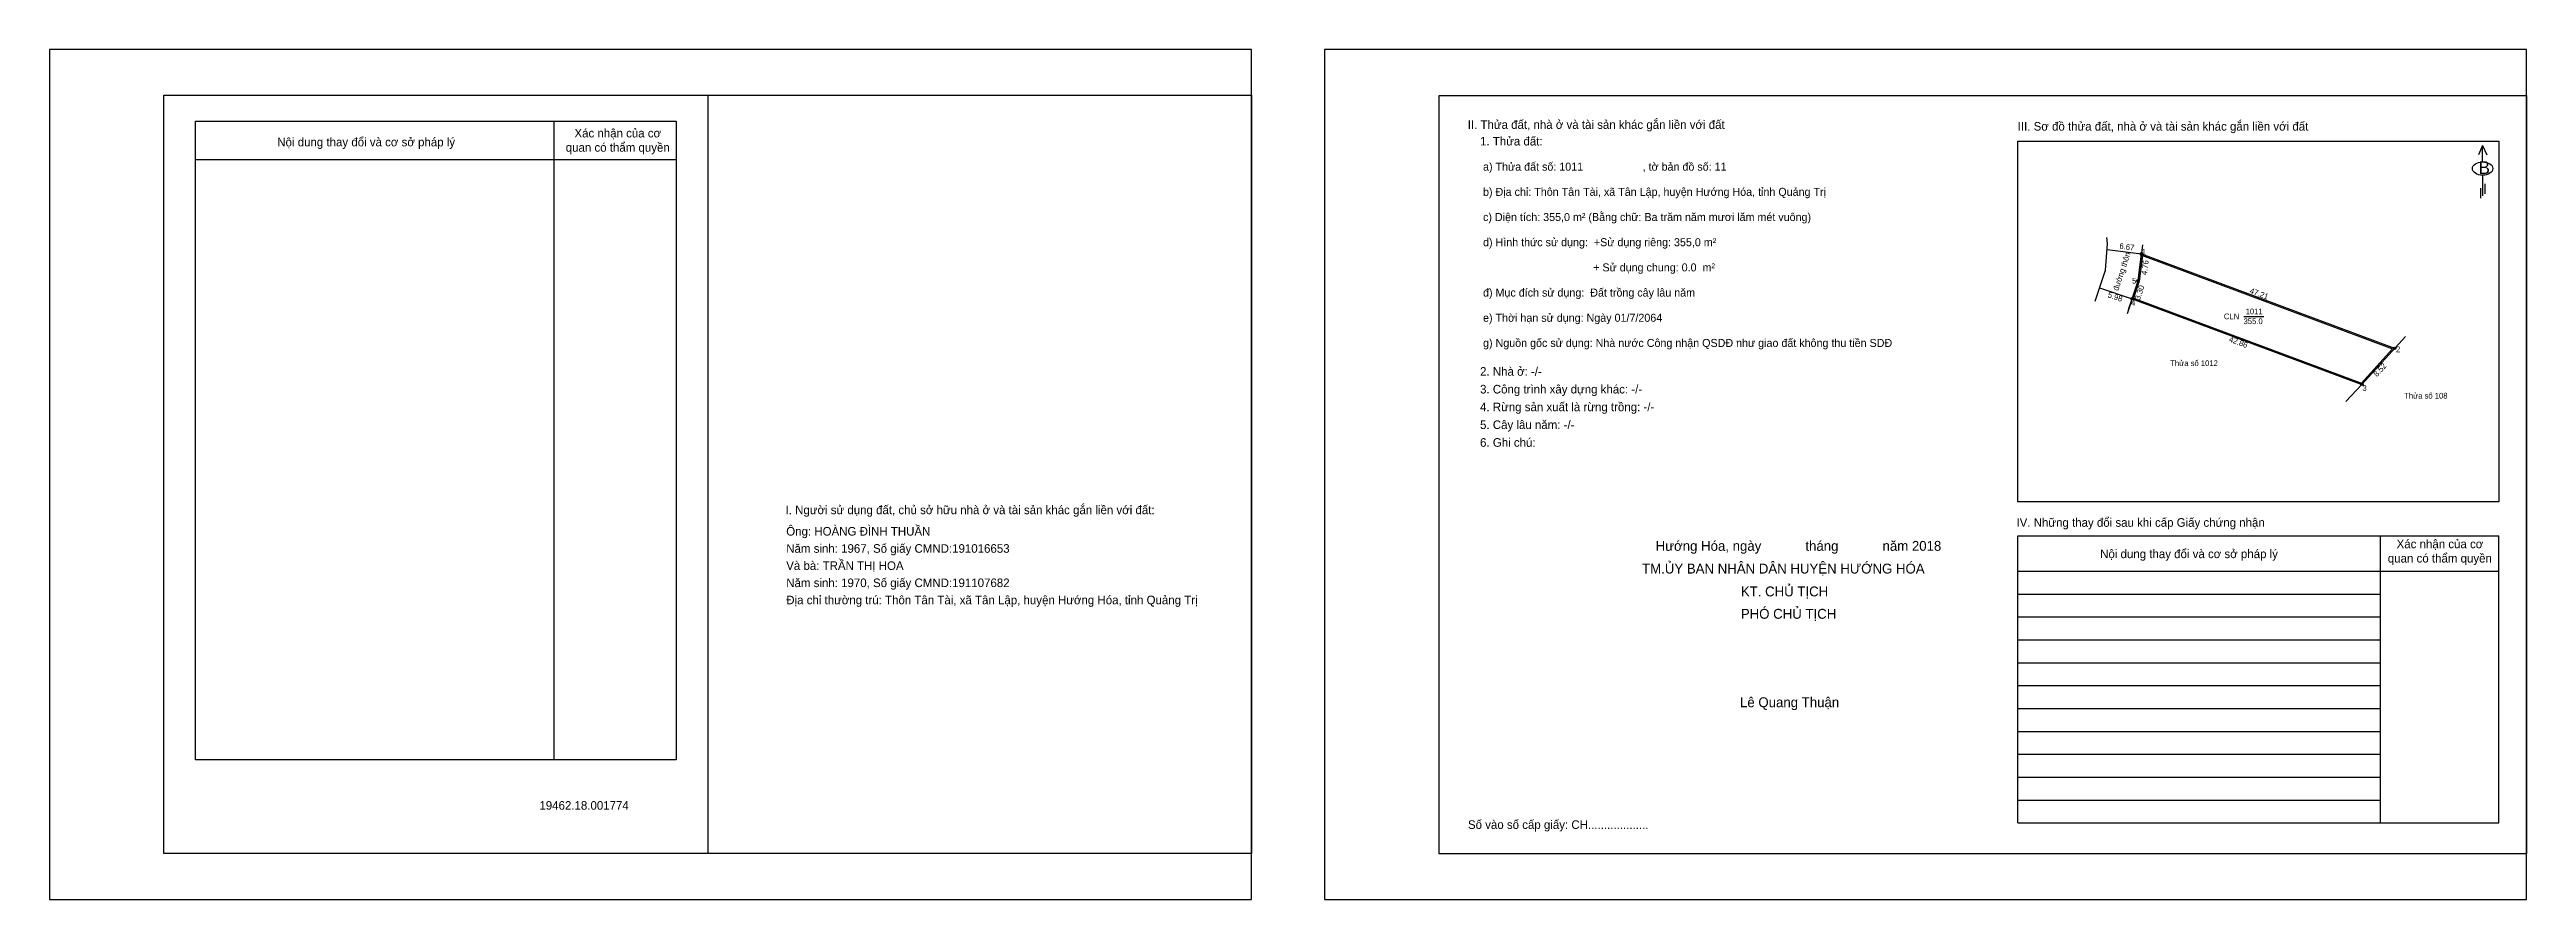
# Model space of a CAD drawing. Extents: x 547271 to 547703, y 1837489 to 1837638.
import ezdxf

# ---------------------------------------------------------------- set-up
doc = ezdxf.new("R2010")
doc.units = 0
for name, color, linetype in [('Level 1', 7, 'Continuous'), ('Level 11', 7, 'Continuous'), ('Level 12', 7, 'Continuous'), ('Level 13', 7, 'Continuous'), ('Level 14', 7, 'Continuous'), ('Level 15', 7, 'Continuous'), ('Level 16', 7, 'Continuous'), ('Level 17', 7, 'Continuous'), ('Level 18', 7, 'Continuous'), ('Level 19', 7, 'Continuous'), ('Level 2', 7, 'Continuous'), ('Level 3', 7, 'Continuous'), ('Level 4', 7, 'Continuous'), ('Level 5', 7, 'Continuous'), ('Level 6', 7, 'Continuous')]:
    doc.layers.add(name, color=color, linetype=linetype)

msp = doc.modelspace()

# ---------------------------------------------------------------- linework, layer by layer
at = {"layer": 'Level 1'}
for p, q in [((547296.03, 1837625.04), (547380.03, 1837625.04)), ((547296.03, 1837513.43), (547296.03, 1837625.04)), ((547380.03, 1837625.04), (547380.03, 1837513.43)), ((547296.03, 1837618.35), (547380.03, 1837618.35)), ((547614.48, 1837552.58), (547698.48, 1837552.58)), ((547677.75, 1837552.58), (547677.75, 1837502.42)), ((547614.48, 1837546.41), (547698.48, 1837546.41)), ((547614.48, 1837542.41), (547677.75, 1837542.41)), ((547614.48, 1837538.41), (547677.75, 1837538.41)), ((547614.48, 1837534.41), (547677.75, 1837534.41)), ((547614.48, 1837530.41), (547677.75, 1837530.41)), ((547614.48, 1837526.41), (547677.75, 1837526.41)), ((547614.48, 1837522.41), (547677.75, 1837522.41)), ((547614.48, 1837518.41), (547677.75, 1837518.41)), ((547614.48, 1837514.41), (547677.75, 1837514.41)), ((547614.48, 1837510.41), (547677.75, 1837510.41)), ((547614.48, 1837506.41), (547677.75, 1837506.41))]:
    msp.add_line(p, q, dxfattribs=at)
for points in [[(547358.67, 1837625.04), (547358.67, 1837513.43)], [(547614.48, 1837502.42), (547614.48, 1837552.58)], [(547698.48, 1837502.42), (547698.48, 1837552.58)], [(547380.03, 1837513.43), (547296.03, 1837513.43)]]:
    msp.add_lwpolyline(points, dxfattribs=at)
at = {"layer": 'Level 11'}
for p, q in [((547630.04, 1837602.6), (547636.05, 1837601.83)), ((547636.26, 1837603.45), (547635.46, 1837597.13)), ((547635.46, 1837597.13), (547636.06, 1837601.85)), ((547636.06, 1837601.85), (547680.29, 1837585.35)), ((547636.22, 1837601.58), (547679.94, 1837585.27)), ((547628.74, 1837595.91), (547634.41, 1837594)), ((547634.41, 1837594), (547635.46, 1837597.13)), ((547635.46, 1837597.13), (547634.41, 1837594)), ((547634.41, 1837594), (547674.57, 1837579.04)), ((547674.57, 1837579.04), (547682.17, 1837587.42))]:
    msp.add_line(p, q, dxfattribs=at)
at = {"layer": 'Level 12'}
for centre in [(547636.06, 1837601.85), (547635.46, 1837597.13), (547634.41, 1837594), (547680.29, 1837585.35), (547674.57, 1837579.04)]:
    msp.add_circle(centre, 0.211, dxfattribs=at)
at = {"layer": 'Level 13'}
for p, q in [((547634.41, 1837594), (547633.54, 1837591.36)), ((547674.57, 1837579.04), (547671.79, 1837576.03))]:
    msp.add_line(p, q, dxfattribs=at)
at = {"layer": 'Level 14'}
msp.add_line((547633.79, 1837592.1), (547634.41, 1837594), dxfattribs=at)
at = {"layer": 'Level 17'}
msp.add_line((547653.97, 1837590.92), (547657.44, 1837590.92), dxfattribs=at)
at = {"layer": 'Level 18'}
msp.add_lwpolyline([(547627.97, 1837593.56), (547629.76, 1837599), (547630.11, 1837603.57), (547630.01, 1837604.7)], dxfattribs=at)
at = {"layer": 'Level 19'}
msp.add_lwpolyline([(547636.22, 1837601.58), (547635.66, 1837597.09), (547634.66, 1837594.12), (547674.51, 1837579.27), (547679.94, 1837585.27)], dxfattribs=at)
at = {"layer": 'Level 2'}
for p, q in [((547513.33, 1837629.54), (547703.33, 1837629.54)), ((547513.33, 1837497.04), (547513.33, 1837629.54)), ((547614.48, 1837558.5), (547614.48, 1837621.56)), ((547614.48, 1837621.56), (547698.48, 1837621.56)), ((547698.48, 1837621.56), (547698.48, 1837558.5)), ((547698.48, 1837558.5), (547614.48, 1837558.5))]:
    msp.add_line(p, q, dxfattribs=at)
msp.add_lwpolyline([(547480.53, 1837497.05), (547290.53, 1837497.05), (547290.53, 1837629.55), (547480.53, 1837629.55)], close=True, dxfattribs=at)
for points in [[(547385.53, 1837629.55), (547385.53, 1837497.05)], [(547703.33, 1837629.54), (547703.33, 1837497.04), (547513.33, 1837497.04)]]:
    msp.add_lwpolyline(points, dxfattribs=at)
at = {"layer": 'Level 3'}
msp.add_lwpolyline([(547270.53, 1837637.54), (547270.53, 1837489.04), (547480.53, 1837489.04), (547480.53, 1837637.54)], close=True, dxfattribs=at)
at = {"layer": 'Level 4'}
msp.add_lwpolyline([(547493.33, 1837637.54), (547493.33, 1837489.04), (547703.33, 1837489.04), (547703.33, 1837637.54)], close=True, dxfattribs=at)
at = {"layer": 'Level 5'}
for p, q in [((547695.66, 1837620.75), (547694.93, 1837619.16)), ((547695.66, 1837617.92), (547695.66, 1837620.75)), ((547695.66, 1837620.75), (547696.39, 1837619.16)), ((547695.29, 1837613.34), (547695.29, 1837611.6)), ((547695.67, 1837615.58), (547695.67, 1837612.01)), ((547696.08, 1837614.09), (547696.08, 1837612.35)), ((547614.48, 1837502.42), (547698.48, 1837502.42))]:
    msp.add_line(p, q, dxfattribs=at)
msp.add_ellipse((547695.67, 1837616.75), major_axis=(1.78, 0), ratio=0.655849, dxfattribs=at)

# ---------------------------------------------------------------- texts
at = {"layer": 'Level 1'}
for s, height, p in [('Nội dung thay đổi và cơ sở pháp lý', 1.5, (547310.33, 1837620.63)), ('Xác nhận của cơ ', 1.5, (547362.25, 1837622.19)), ('quan có thẩm quyền', 1.5, (547360.73, 1837619.69)), ('I. Người sử dụng đất, chủ sở hữu nhà ở và tài sản khác gắn liền với đất:', 1.5, (547399.14, 1837556.36)), ('IV. Những thay đổi sau khi cấp Giấy chứng nhận', 1.5, (547614.22, 1837554.16)), ('Nội dung thay đổi và cơ sở pháp lý', 1.5, (547628.84, 1837548.68)), ('quan có thẩm quyền', 1.5, (547679.11, 1837547.91)), ('Xác nhận của cơ ', 1.5, (547680.64, 1837550.41)), ('Lê Quang Thuận', 1.7268, (547565.91, 1837522.64))]:
    msp.add_text(s, height=height, dxfattribs=at).set_placement(p)
at = {"layer": 'Level 11'}
for s, rotation, p in [('6.67', 352.7944, (547632.16, 1837602.74)), ('5.98', 341.4387, (547630.07, 1837594.29))]:
    msp.add_text(s, height=1, rotation=rotation, dxfattribs=at).set_placement(p)
at = {"layer": 'Level 15'}
for s, p in [('1', (547636.09, 1837601.68)), ('5', (547634.41, 1837596.65)), ('4', (547634.23, 1837592.81)), ('2', (547680.53, 1837584.65)), ('3', (547674.67, 1837577.91))]:
    msp.add_text(s, height=1, dxfattribs=at).set_placement(p)
at = {"layer": 'Level 16'}
for s, rotation, p in [('4.76', 82.7944, (547637, 1837598.1)), ('3.30', 71.4387, (547635.78, 1837593.69)), ('47.21', 339.541, (547654.88, 1837595.01)), ('42.86', 339.5658, (547651.26, 1837586.54)), ('8.52', 47.8128, (547677.21, 1837580.28))]:
    msp.add_text(s, height=1, rotation=rotation, dxfattribs=at).set_placement(p)
at = {"layer": 'Level 17'}
for s, p in [('CLN', (547650.46, 1837590.42)), ('1011', (547654.26, 1837591.29)), ('355.0', (547653.9, 1837589.57)), ('Thửa số 1012', (547641.08, 1837582.24)), ('Thửa số 108', (547681.95, 1837576.56))]:
    msp.add_text(s, height=1, dxfattribs=at).set_placement(p)
at = {"layer": 'Level 18'}
msp.add_text('đường thôn', height=1, rotation=71.81, dxfattribs=at).set_placement((547631.99, 1837595.31))
at = {"layer": 'Level 5'}
for s, height, p in [('II. Thửa đất, nhà ở và tài sản khác gắn liền với đất', 1.5, (547518.34, 1837623.68)), ('III. Sơ đồ thửa đất, nhà ở và tài sản khác gắn liền với đất', 1.5, (547614.43, 1837623.38)), ('B', 2.25, (547694.95, 1837615.79)), ('TM.ỦY BAN NHÂN DÂN HUYỆN HƯỚNG HÓA', 1.7268, (547548.8, 1837545.99)), ('Hướng Hóa, ngày            tháng            năm 2018', 1.7268, (547551.17, 1837549.96)), ('KT. CHỦ TỊCH', 1.7268, (547566.06, 1837542)), ('PHÓ CHỦ TỊCH', 1.7268, (547566.06, 1837538.09)), ('19462.18.001774', 1.5, (547356.13, 1837504.73)), ('Số vào sổ cấp giấy: CH...................', 1.5, (547518.38, 1837501.37))]:
    msp.add_text(s, height=height, dxfattribs=at).set_placement(p)
at = {"layer": 'Level 6'}
for s, height, p in [('1. Thửa đất: ', 1.5, (547520.49, 1837620.78)), (' a) Thửa đất số: 1011                    , tờ bản đồ số: 11', 1.4, (547520.49, 1837616.38)), (' b) Địa chỉ: Thôn Tân Tài, xã Tân Lập, huyện Hướng Hóa, tỉnh Quảng Trị', 1.4, (547520.49, 1837611.98)), (' c) Diện tích: 355,0 m² (Bằng chữ: Ba trăm năm mươi lăm mét vuông)', 1.4, (547520.49, 1837607.58)), (' d) Hình thức sử dụng:  +Sử dụng riêng: 355,0 m²', 1.4, (547520.49, 1837603.18)), ('                                      + Sử dụng chung: 0.0  m²', 1.4, (547520.49, 1837598.78)), (' đ) Mục đích sử dụng:  Đất trồng cây lâu năm', 1.4, (547520.49, 1837594.38)), (' e) Thời hạn sử dụng: Ngày 01/7/2064', 1.4, (547520.49, 1837589.98)), (' g) Nguồn gốc sử dụng: Nhà nước Công nhận QSDĐ như giao đất không thu tiền SDĐ', 1.4, (547520.49, 1837585.58)), ('3. Công trình xây dựng khác: -/-', 1.5, (547520.49, 1837577.45)), ('2. Nhà ở: -/-', 1.5, (547520.49, 1837580.55)), ('4. Rừng sản xuất là rừng trồng: -/-', 1.5, (547520.49, 1837574.35)), ('5. Cây lâu năm: -/-', 1.5, (547520.49, 1837571.24)), ('6. Ghi chú:', 1.5, (547520.49, 1837568.14)), ('Ông: HOÀNG ĐÌNH THUẦN', 1.5, (547399.26, 1837552.62)), ('Và bà: TRẦN THỊ HOA', 1.5, (547399.26, 1837546.62)), ('Năm sinh: 1967, Số giấy CMND:191016653', 1.5, (547399.26, 1837549.62)), ('Năm sinh: 1970, Số giấy CMND:191107682', 1.5, (547399.26, 1837543.62)), ('Địa chỉ thường trú: Thôn Tân Tài, xã Tân Lập, huyện Hướng Hóa, tỉnh Quảng Trị', 1.5, (547399.26, 1837540.62))]:
    msp.add_text(s, height=height, dxfattribs=at).set_placement(p)

doc.saveas('drawing.dxf')
